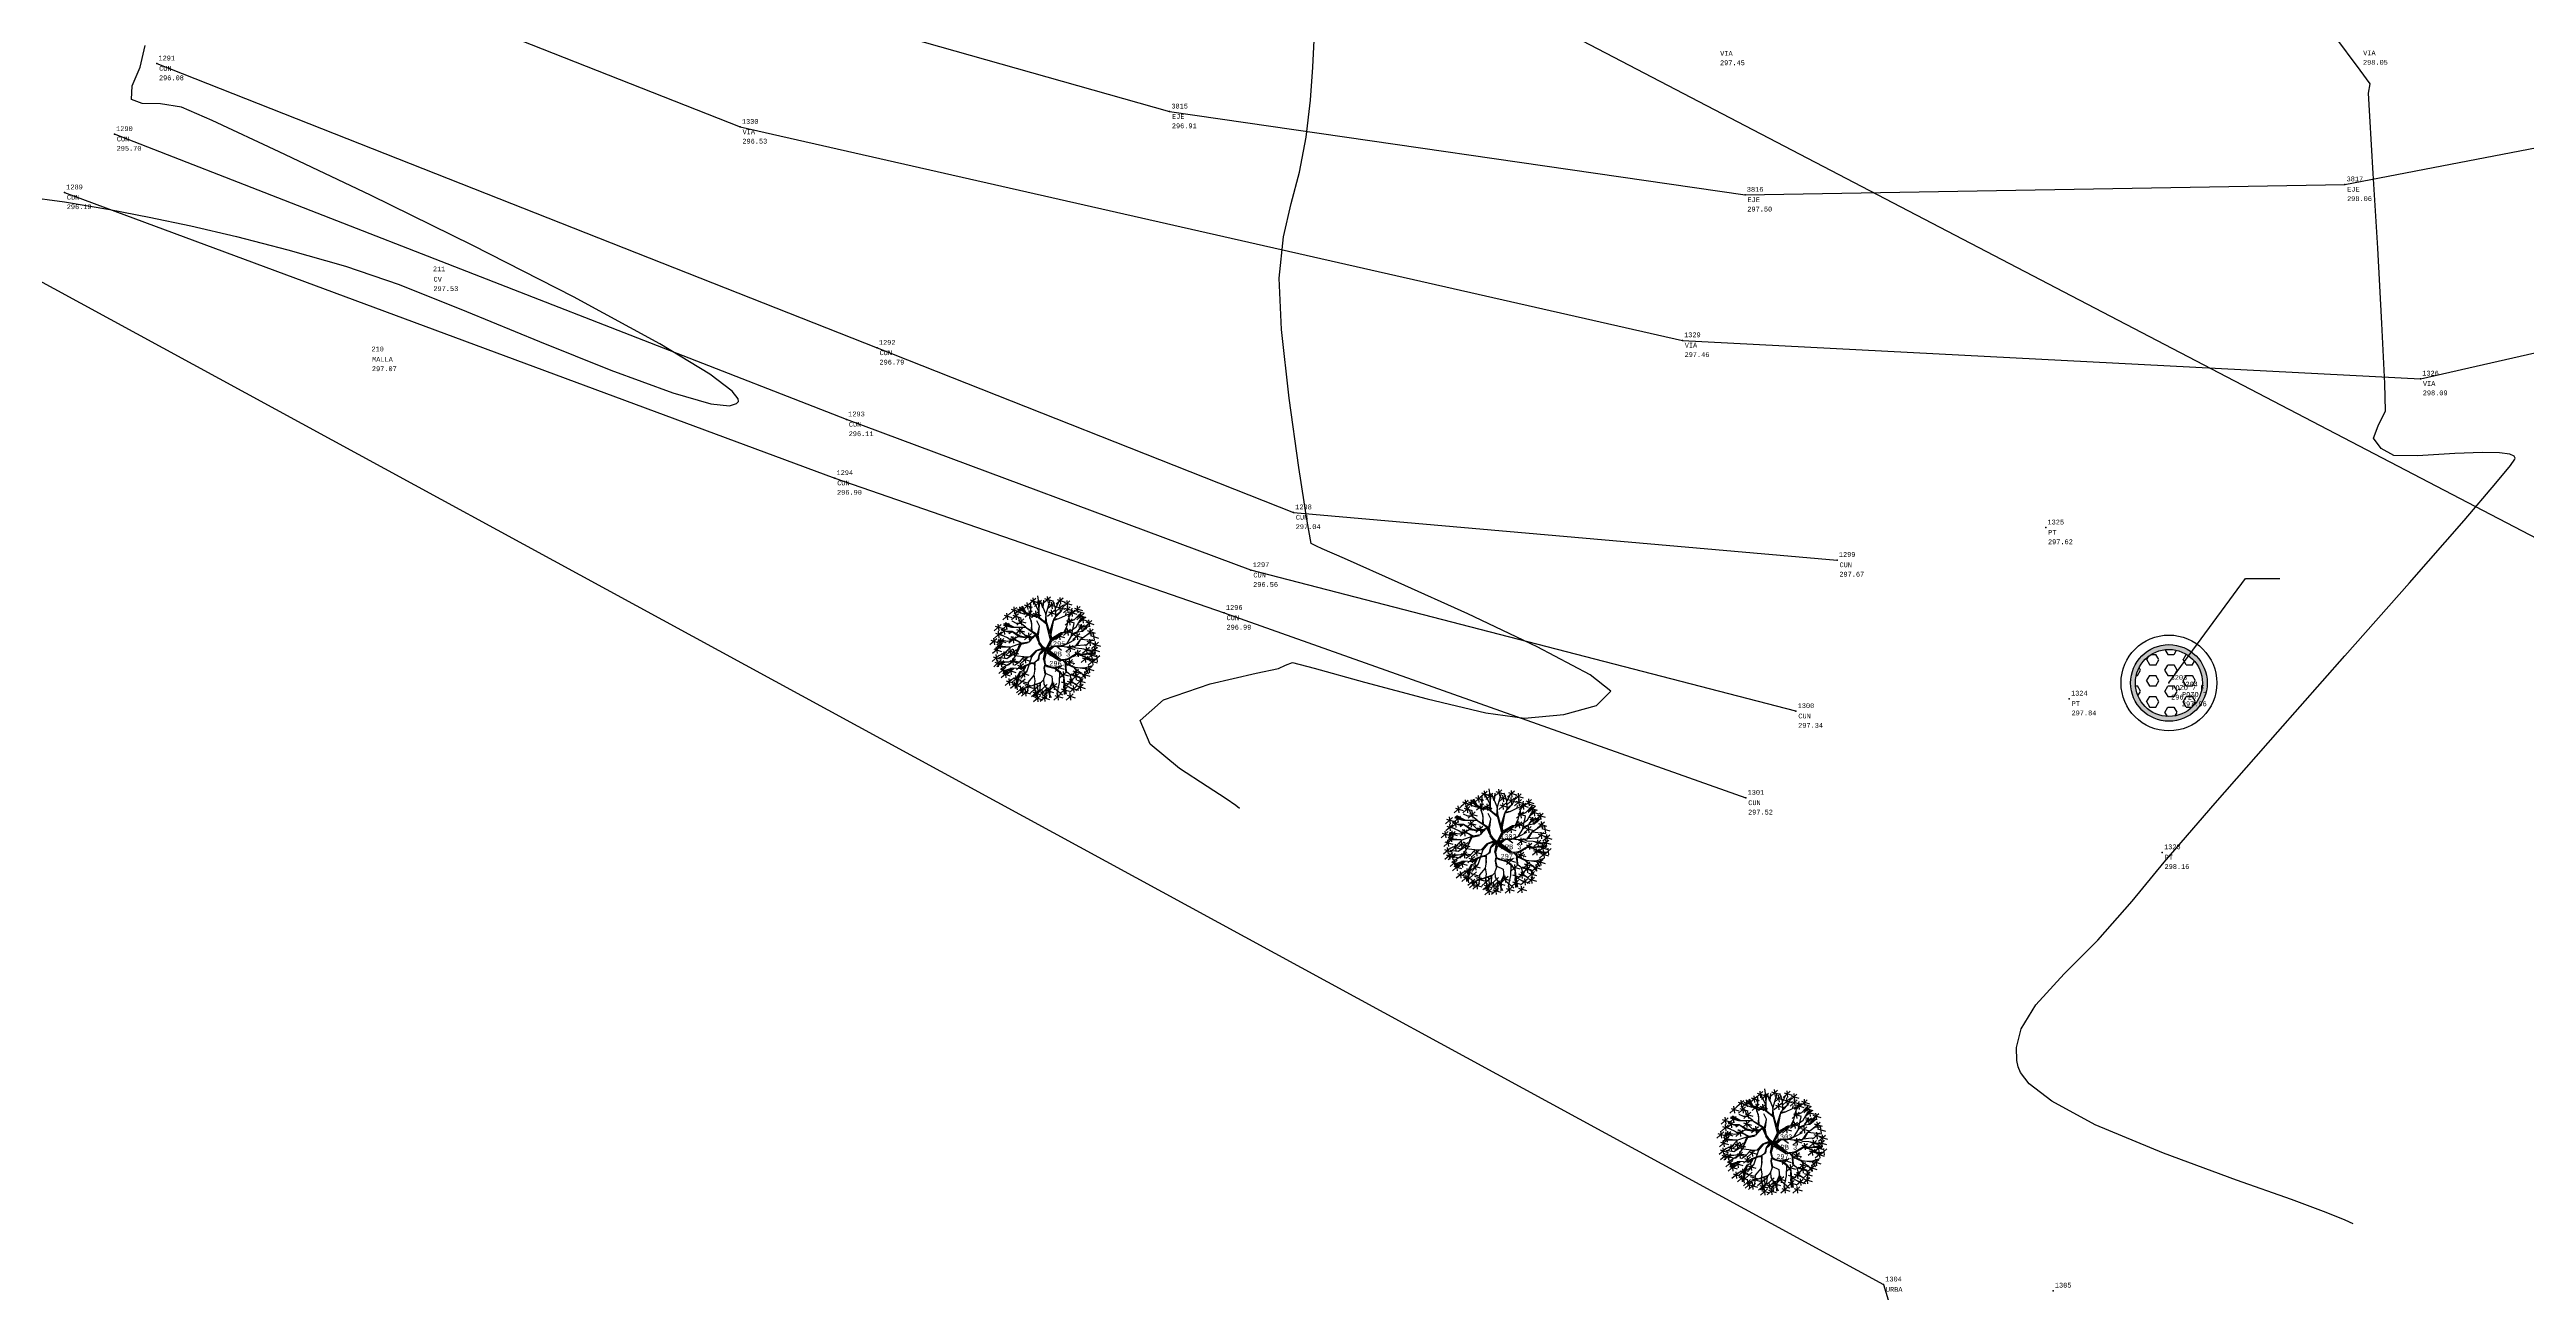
# Model space of a CAD drawing. Header units: metres. Extents: x 5050628 to 5051715, y 2427226 to 2427693.
# Drawn here: x 5051187.64 to 5051213.5, y 2427314.63 to 2427327.61 of the extents above; entities that cross this region are included whole.
import ezdxf
from ezdxf.enums import TextEntityAlignment as Align

# ---------------------------------------------------------------- set-up
doc = ezdxf.new("R2010")
doc.units = ezdxf.units.M
for name, color, linetype in [('1. Eje Vía', 7, 'Continuous'), ('ARBOLES', 3, 'Continuous'), ('C-TOPO-MINR-N', 11, 'Continuous'), ('Cuneta N', 150, 'Continuous'), ('CVL_PUNTO', 2, 'Continuous'), ('CVL_PUNTO_COR', 2, 'Continuous'), ('CVL_PUNTO_NUM', 2, 'Continuous'), ('POZO', 251, 'Continuous'), ('Red Baja Tension', 30, 'Continuous'), ('Texto', 7, 'Continuous'), ('Urbanizacion', 222, 'Continuous'), ('Vía', 40, 'Continuous')]:
    doc.layers.add(name, color=color, linetype=linetype)
doc.styles.add('MONOTXT4', font='monotxt4.shx')

# ---------------------------------------------------------------- blocks, each defined once
blk = doc.blocks.new('POZO')
h = blk.add_hatch(color=251)
h.dxf.hatch_style = 1
h.paths.add_polyline_path([(0.4, 0, 1), (-0.4, 0, 1)])
h.paths.add_polyline_path([(-0.35, 0, -1), (0.35, 0, -1)], flags=16)
h = blk.add_hatch()
h.set_pattern_fill('HEX', color=252, scale=0.02)
h.set_pattern_definition([(0, (-1173315.06659, -1368270.07615), (0, 0.109985226308), [0.0635, -0.127]), (120, (-1173315.06659, -1368270.07615), (-0.095250000024, -0.054992613154), [0.0635, -0.127]), (60, (-1173315.00309, -1368270.07615), (-0.095250000024, 0.054992613154), [0.0635, -0.127])])
h.paths.add_polyline_path([(-0.35, 0, 1), (0.35, 0, 1)])
at = {"color": 252}
for radius in [0.5, 0.4, 0.35]:
    blk.add_circle((0, 0), radius, dxfattribs=at)
blk = doc.blocks.new('ar-2')
at = {"layer": 'ARBOLES'}
for p, q in [((29.552, 112.413), (29.346, 112.23)), ((29.457, 112.43), (29.48, 112.23)), ((29.603, 112.491), (29.626, 112.29)), ((29.982, 112.455), (29.776, 112.272)), ((29.809, 112.411), (30.043, 112.339)), ((29.887, 112.473), (29.91, 112.272)), ((30.353, 112.423), (30.146, 112.24)), ((30.257, 112.441), (30.28, 112.24)), ((28.764, 111.682), (28.558, 111.499)), ((28.786, 111.965), (28.579, 111.782)), ((28.613, 111.92), (28.846, 111.848)), ((28.669, 111.7), (28.692, 111.499)), ((28.69, 111.982), (28.714, 111.782)), ((28.994, 112.147), (28.788, 111.964)), ((28.821, 112.102), (29.055, 112.03)), ((29.043, 111.964), (28.837, 111.781)), ((28.87, 111.919), (29.104, 111.847)), ((28.899, 112.164), (28.922, 111.964)), ((28.948, 111.981), (28.971, 111.781)), ((29.159, 112.15), (28.953, 111.966)), ((29.24, 111.943), (28.972, 112.031)), ((28.986, 112.105), (29.22, 112.033)), ((29.198, 111.809), (28.992, 111.626)), ((29.025, 111.764), (29.259, 111.692)), ((29.064, 112.167), (29.087, 111.966)), ((29.103, 111.827), (29.126, 111.626)), ((29.381, 112.272), (29.175, 112.089)), ((29.208, 112.227), (29.442, 112.155)), ((29.442, 112.04), (29.235, 111.857)), ((29.269, 111.995), (29.502, 111.923)), ((29.286, 112.289), (29.309, 112.089)), ((29.401, 112.088), (29.364, 112.162)), ((29.379, 112.368), (29.613, 112.296)), ((29.632, 112.027), (29.426, 111.844)), ((29.459, 111.982), (29.692, 111.91)), ((29.716, 112.36), (29.509, 112.177)), ((29.537, 112.044), (29.56, 111.844)), ((29.543, 112.315), (29.776, 112.243)), ((30.096, 112.061), (29.889, 111.878)), ((30.099, 112.288), (29.893, 112.105)), ((29.923, 112.016), (30.156, 111.944)), ((29.926, 112.243), (30.16, 112.171)), ((30, 112.078), (30.023, 111.878)), ((30.004, 112.305), (30.027, 112.105)), ((30.344, 112.212), (30.137, 112.029)), ((30.171, 112.168), (30.404, 112.095)), ((30.18, 112.379), (30.413, 112.306)), ((30.248, 112.23), (30.271, 112.029)), ((30.555, 112.339), (30.348, 112.155)), ((30.566, 112.171), (30.36, 111.988)), ((30.382, 112.294), (30.615, 112.222)), ((30.393, 112.127), (30.627, 112.054)), ((30.434, 111.919), (30.446, 112)), ((30.449, 111.764), (30.683, 111.692)), ((30.459, 112.356), (30.482, 112.155)), ((30.471, 112.189), (30.494, 111.988)), ((30.694, 112.066), (30.488, 111.883)), ((30.521, 112.021), (30.755, 111.949)), ((30.527, 111.827), (30.55, 111.626)), ((30.599, 112.083), (30.622, 111.883)), ((30.603, 111.328), (30.677, 111.671)), ((30.86, 112.173), (30.654, 111.99)), ((30.687, 112.129), (30.921, 112.056)), ((30.743, 112.051), (30.977, 111.979)), ((30.963, 111.971), (30.756, 111.788)), ((30.765, 112.191), (30.788, 111.99)), ((30.79, 111.926), (31.023, 111.854)), ((31.017, 111.865), (30.81, 111.682)), ((30.844, 111.82), (31.077, 111.748)), ((30.857, 111.782), (30.956, 111.857)), ((30.867, 111.988), (30.89, 111.788)), ((30.921, 111.882), (30.945, 111.682)), ((31.2, 111.764), (30.994, 111.581)), ((31.027, 111.72), (31.261, 111.648)), ((31.105, 111.782), (31.128, 111.581)), ((28.4, 111.227), (28.194, 111.044)), ((28.227, 111.182), (28.46, 111.11)), ((28.48, 110.97), (28.274, 110.787)), ((28.305, 111.244), (28.328, 111.044)), ((28.528, 111.641), (28.322, 111.457)), ((28.536, 111.431), (28.33, 111.248)), ((28.355, 111.596), (28.589, 111.524)), ((28.363, 111.387), (28.597, 111.315)), ((28.569, 111.108), (28.363, 110.925)), ((28.385, 110.987), (28.408, 110.787)), ((28.603, 111.231), (28.396, 111.048)), ((28.43, 111.186), (28.663, 111.114)), ((28.433, 111.658), (28.456, 111.457)), ((28.441, 111.449), (28.464, 111.248)), ((28.474, 111.126), (28.497, 110.925)), ((28.703, 111.533), (28.497, 111.35)), ((28.507, 111.248), (28.53, 111.048)), ((28.68, 111.44), (28.53, 111.502)), ((28.608, 111.55), (28.631, 111.35)), ((28.964, 111.276), (28.758, 111.092)), ((28.78, 110.942), (28.803, 110.742)), ((28.869, 111.293), (28.892, 111.092)), ((29.153, 111.542), (28.947, 111.359)), ((28.98, 111.498), (29.214, 111.426)), ((29.058, 111.56), (29.081, 111.359)), ((29.29, 111.272), (29.084, 111.452)), ((29.426, 111.381), (29.22, 111.198)), ((29.253, 111.336), (29.486, 111.264)), ((29.331, 111.398), (29.354, 111.198)), ((30.16, 111.33), (30.393, 111.258)), ((30.237, 111.392), (30.26, 111.192)), ((30.572, 111.509), (30.366, 111.326)), ((30.399, 111.465), (30.632, 111.392)), ((30.638, 111.025), (30.432, 110.841)), ((30.465, 110.98), (30.699, 110.908)), ((30.477, 111.527), (30.5, 111.326)), ((30.543, 111.042), (30.566, 110.841)), ((30.85, 111.375), (30.644, 111.192)), ((30.677, 111.33), (30.911, 111.258)), ((30.755, 111.392), (30.778, 111.192)), ((30.808, 111.591), (31.042, 111.519)), ((31.128, 110.97), (30.922, 110.787)), ((31.222, 111.198), (31.016, 111.015)), ((31.239, 111.509), (31.033, 111.326)), ((31.033, 110.987), (31.056, 110.787)), ((31.049, 111.153), (31.283, 111.081)), ((31.066, 111.465), (31.3, 111.392)), ((31.094, 111.372), (31.231, 111.378)), ((31.127, 111.215), (31.15, 111.015)), ((31.144, 111.527), (31.167, 111.326)), ((31.368, 110.97), (31.162, 110.787)), ((31.164, 111.32), (31.398, 111.248)), ((31.394, 111.125), (31.188, 110.942)), ((31.221, 111.081), (31.455, 111.009)), ((31.242, 111.382), (31.265, 111.182)), ((31.273, 110.987), (31.296, 110.787)), ((31.299, 111.143), (31.322, 110.942)), ((28.468, 110.742), (28.262, 110.559)), ((28.295, 110.697), (28.529, 110.625)), ((28.307, 110.925), (28.541, 110.853)), ((28.513, 110.584), (28.307, 110.401)), ((28.34, 110.539), (28.574, 110.467)), ((28.373, 110.759), (28.396, 110.559)), ((28.608, 110.578), (28.402, 110.395)), ((28.418, 110.601), (28.441, 110.401)), ((28.435, 110.533), (28.669, 110.461)), ((28.669, 110.386), (28.463, 110.203)), ((28.699, 110.836), (28.493, 110.653)), ((28.513, 110.595), (28.536, 110.395)), ((28.526, 110.791), (28.759, 110.719)), ((28.738, 110.254), (28.532, 110.071)), ((28.574, 110.403), (28.597, 110.203)), ((28.604, 110.853), (28.627, 110.653)), ((28.643, 110.272), (28.666, 110.071)), ((28.875, 110.925), (28.669, 110.742)), ((28.897, 110.351), (28.69, 110.168)), ((28.702, 110.88), (28.936, 110.808)), ((28.724, 110.306), (28.957, 110.234)), ((28.953, 110.629), (28.747, 110.446)), ((28.98, 110.902), (28.774, 110.719)), ((28.78, 110.585), (29.013, 110.513)), ((28.801, 110.368), (28.825, 110.168)), ((28.807, 110.857), (29.041, 110.785)), ((28.858, 110.647), (28.881, 110.446)), ((28.885, 110.919), (28.908, 110.719)), ((29.183, 110.491), (28.977, 110.308)), ((29.01, 110.446), (29.243, 110.374)), ((29.088, 110.508), (29.111, 110.308)), ((29.113, 110.228), (29.346, 110.156)), ((29.32, 110.686), (29.114, 110.503)), ((29.147, 110.641), (29.381, 110.569)), ((29.225, 110.703), (29.248, 110.503)), ((30.328, 110.446), (30.122, 110.263)), ((30.155, 110.402), (30.389, 110.329)), ((30.449, 110.246), (30.243, 110.063)), ((30.354, 110.263), (30.377, 110.063)), ((30.627, 110.614), (30.421, 110.43)), ((30.454, 110.569), (30.687, 110.497)), ((30.532, 110.631), (30.555, 110.43)), ((30.811, 110.324), (30.605, 110.14)), ((30.638, 110.279), (30.872, 110.207)), ((30.868, 110.88), (30.662, 110.697)), ((30.716, 110.341), (30.739, 110.14)), ((30.773, 110.897), (30.796, 110.697)), ((31.078, 110.24), (30.872, 110.057)), ((31.089, 110.713), (30.883, 110.53)), ((30.883, 110.226), (31.007, 110.065)), ((30.916, 110.668), (31.15, 110.596)), ((30.983, 110.257), (31.006, 110.057)), ((30.994, 110.73), (31.017, 110.53)), ((31.2, 110.407), (30.994, 110.224)), ((31.276, 110.82), (31.07, 110.637)), ((31.301, 110.632), (31.094, 110.449)), ((31.103, 110.776), (31.336, 110.704)), ((31.105, 110.425), (31.128, 110.224)), ((31.128, 110.587), (31.361, 110.515)), ((31.181, 110.838), (31.204, 110.637)), ((31.195, 110.925), (31.428, 110.853)), ((31.205, 110.649), (31.228, 110.449)), ((31.433, 110.725), (31.227, 110.542)), ((31.338, 110.742), (31.361, 110.542)), ((28.565, 110.21), (28.798, 110.138)), ((28.848, 110.035), (28.641, 109.852)), ((28.675, 109.99), (28.908, 109.918)), ((28.752, 110.053), (28.776, 109.852)), ((29.013, 109.94), (28.807, 109.757)), ((28.84, 109.895), (29.074, 109.823)), ((29.048, 110.123), (28.842, 109.94)), ((28.875, 110.078), (29.109, 110.006)), ((28.918, 109.957), (28.941, 109.757)), ((28.953, 110.14), (28.976, 109.94)), ((28.974, 109.92), (28.997, 109.72)), ((29.186, 109.821), (28.979, 109.638)), ((29.235, 109.753), (29.028, 109.57)), ((29.237, 110.04), (29.031, 109.856)), ((29.064, 109.995), (29.297, 109.923)), ((29.09, 109.838), (29.113, 109.638)), ((29.331, 109.718), (29.124, 109.535)), ((29.139, 109.77), (29.162, 109.57)), ((29.158, 109.673), (29.391, 109.601)), ((29.181, 109.913), (29.414, 109.841)), ((29.23, 109.845), (29.463, 109.773)), ((29.235, 109.735), (29.259, 109.535)), ((29.603, 109.817), (29.397, 109.634)), ((29.459, 109.65), (29.692, 109.578)), ((29.684, 109.547), (29.478, 109.364)), ((29.508, 109.835), (29.531, 109.634)), ((29.511, 109.502), (29.745, 109.43)), ((29.514, 109.523), (29.632, 109.679)), ((29.537, 109.712), (29.56, 109.512)), ((29.581, 109.897), (29.605, 109.696)), ((29.589, 109.564), (29.612, 109.364)), ((29.654, 109.673), (29.887, 109.601)), ((29.887, 109.874), (29.681, 109.691)), ((29.887, 109.556), (29.681, 109.373)), ((29.904, 109.773), (29.698, 109.59)), ((29.714, 109.512), (29.948, 109.44)), ((29.731, 109.735), (29.754, 109.535)), ((29.792, 109.574), (29.815, 109.373)), ((30.01, 109.763), (29.803, 109.579)), ((29.869, 109.753), (29.831, 109.61)), ((29.831, 109.61), (29.85, 109.479)), ((29.837, 109.718), (30.07, 109.646)), ((29.914, 109.78), (29.938, 109.579)), ((30.165, 109.907), (29.959, 109.724)), ((29.992, 109.862), (30.226, 109.79)), ((30.282, 109.601), (30.076, 109.418)), ((30.109, 109.556), (30.343, 109.484)), ((30.167, 109.616), (30.211, 109.523)), ((30.187, 109.618), (30.21, 109.418)), ((30.471, 109.796), (30.265, 109.613)), ((30.276, 110.201), (30.51, 110.129)), ((30.294, 109.956), (30.527, 109.884)), ((30.298, 109.751), (30.532, 109.679)), ((30.376, 109.813), (30.399, 109.613)), ((30.645, 109.605), (30.439, 109.422)), ((30.65, 110.024), (30.444, 109.841)), ((30.472, 109.561), (30.706, 109.489)), ((30.477, 109.979), (30.71, 109.907)), ((30.743, 109.829), (30.537, 109.646)), ((30.55, 109.623), (30.573, 109.422)), ((30.555, 110.041), (30.578, 109.841)), ((30.57, 109.784), (30.804, 109.712)), ((30.811, 110.191), (30.605, 110.008)), ((30.648, 109.846), (30.671, 109.646)), ((30.716, 110.208), (30.739, 110.008)), ((30.94, 109.879), (30.733, 109.696)), ((30.944, 110.051), (30.738, 109.868)), ((30.767, 109.835), (31, 109.763)), ((30.771, 110.006), (31.004, 109.934)), ((30.844, 109.897), (30.867, 109.696)), ((30.849, 110.068), (30.872, 109.868)), ((30.905, 110.195), (31.138, 110.123))]:
    blk.add_line(p, q, dxfattribs=at)
at = {"layer": 'ARBOLES', "color": 27}
for p, q in [((28.853, 111.564), (28.636, 111.67)), ((28.897, 111.564), (28.654, 111.695)), ((28.978, 111.677), (28.853, 111.744)), ((29.041, 111.839), (28.91, 111.982)), ((29.091, 111.677), (28.978, 111.677)), ((29.102, 111.683), (29.041, 111.839)), ((29.245, 111.956), (29.091, 112.149)), ((29.258, 111.564), (29.102, 111.683)), ((29.115, 112.149), (29.24, 111.988)), ((29.24, 111.988), (29.14, 112.174)), ((29.277, 111.969), (29.158, 112.187)), ((29.383, 111.888), (29.245, 111.956)), ((29.383, 111.9), (29.277, 111.969)), ((29.346, 112.057), (29.369, 111.857)), ((29.37, 111.844), (29.414, 112.149)), ((29.42, 111.733), (29.37, 111.844)), ((29.37, 111.844), (29.42, 111.683)), ((29.494, 111.894), (29.383, 111.9)), ((29.588, 111.876), (29.383, 111.888)), ((29.414, 112.149), (29.395, 112.287)), ((29.42, 111.683), (29.414, 111.471)), ((29.439, 111.458), (29.42, 111.733)), ((29.619, 111.888), (29.494, 111.894)), ((29.638, 112.025), (29.5, 112.311)), ((29.662, 111.601), (29.576, 111.757)), ((29.862, 111.657), (29.588, 111.876)), ((29.638, 112.218), (29.619, 112.342)), ((29.619, 111.888), (29.644, 112.043)), ((29.62, 112.377), (29.643, 112.177)), ((29.638, 112.342), (29.65, 112.224)), ((29.644, 112.043), (29.638, 112.218)), ((29.638, 111.906), (29.644, 111.863)), ((29.644, 111.993), (29.662, 112.348)), ((29.669, 111.832), (29.644, 111.993)), ((29.881, 111.664), (29.669, 111.832)), ((29.756, 112.137), (29.688, 112.342)), ((29.762, 112.143), (29.787, 112.361)), ((29.849, 111.956), (29.762, 112.143)), ((29.837, 111.701), (29.855, 111.95)), ((29.874, 111.677), (29.849, 111.956)), ((29.855, 111.956), (29.974, 112.361)), ((29.961, 111.421), (30.067, 111.77)), ((29.998, 111.365), (30.08, 111.794)), ((30.129, 112.131), (30.048, 112.355)), ((30.08, 111.794), (30.142, 111.882)), ((30.086, 111.776), (30.223, 111.82)), ((30.104, 111.813), (30.229, 111.826)), ((30.142, 111.882), (30.129, 112.131)), ((30.136, 112.137), (30.229, 112.305)), ((30.142, 111.919), (30.297, 112.038)), ((30.147, 111.882), (30.297, 112.031)), ((30.223, 111.82), (30.428, 111.913)), ((30.297, 112.031), (30.396, 112.249)), ((30.622, 111.809), (30.416, 111.626)), ((30.428, 111.913), (30.739, 112.056)), ((30.446, 111.502), (30.491, 111.701)), ((30.484, 111.714), (30.546, 111.888)), ((30.491, 111.701), (30.701, 111.8)), ((30.502, 111.739), (30.695, 111.794)), ((30.546, 111.888), (30.595, 111.956)), ((30.595, 111.956), (30.621, 112.125)), ((30.701, 111.8), (30.857, 111.963)), ((30.739, 111.577), (30.857, 111.782)), ((30.757, 111.863), (30.87, 111.943)), ((30.757, 111.85), (30.882, 111.919)), ((28.396, 111.064), (28.63, 110.991)), ((28.406, 110.992), (28.767, 110.98)), ((28.786, 110.98), (28.412, 111.011)), ((28.637, 111.16), (28.419, 111.135)), ((28.431, 111.16), (28.556, 111.166)), ((28.723, 111.148), (28.437, 111.198)), ((28.711, 111.253), (28.481, 111.359)), ((28.53, 111.488), (28.763, 111.416)), ((28.591, 111.638), (28.825, 111.565)), ((28.853, 111.558), (28.611, 111.664)), ((28.804, 110.979), (28.648, 110.817)), ((28.853, 111.44), (28.68, 111.44)), ((28.829, 111.166), (28.711, 111.253)), ((28.823, 111.166), (28.723, 111.148)), ((28.848, 111.434), (28.755, 111.366)), ((28.791, 111.231), (29.025, 111.159)), ((29.102, 111.085), (28.804, 110.979)), ((29.116, 111.085), (28.811, 111.284)), ((29.016, 111.278), (28.823, 111.166)), ((29.245, 111.558), (28.853, 111.558)), ((29.091, 111.303), (28.853, 111.44)), ((29.041, 111.297), (28.854, 111.434)), ((29.072, 111.067), (28.973, 110.799)), ((29.103, 111.06), (28.985, 110.805)), ((28.997, 111.173), (29.14, 111.098)), ((29.246, 111.253), (29.016, 111.278)), ((29.234, 111.272), (29.041, 111.297)), ((29.277, 111.259), (29.091, 111.303)), ((29.339, 111.129), (29.102, 111.085)), ((29.109, 111.067), (29.327, 111.116)), ((29.494, 111.409), (29.245, 111.558)), ((29.408, 111.26), (29.265, 111.26)), ((29.563, 111.334), (29.271, 111.534)), ((29.457, 111.285), (29.277, 111.259)), ((29.47, 111.285), (29.339, 111.129)), ((29.433, 111.278), (29.339, 111.129)), ((29.544, 111.334), (29.457, 111.285)), ((29.55, 111.309), (29.47, 111.285)), ((29.619, 111.328), (29.494, 111.409)), ((29.738, 110.942), (29.545, 110.868)), ((29.55, 111.309), (29.625, 111.135)), ((29.595, 111.266), (29.563, 111.334)), ((29.6, 111.352), (29.656, 111.595)), ((29.644, 111.11), (29.6, 111.322)), ((29.656, 111.129), (29.619, 111.328)), ((29.625, 111.346), (29.662, 111.601)), ((29.763, 110.923), (29.638, 111.098)), ((29.749, 110.967), (29.644, 111.11)), ((29.756, 110.992), (29.656, 111.129)), ((29.855, 110.917), (29.749, 110.967)), ((29.855, 110.917), (29.756, 110.992)), ((29.848, 110.918), (29.98, 111.197)), ((29.848, 110.918), (30.004, 111.179)), ((29.98, 111.197), (29.862, 111.657)), ((29.967, 111.378), (29.881, 111.664)), ((29.893, 110.954), (29.881, 110.917)), ((29.918, 110.992), (30.017, 111.16)), ((29.918, 110.936), (30.043, 111.017)), ((29.918, 110.917), (29.918, 110.992)), ((29.924, 110.911), (30.018, 110.986)), ((29.949, 110.886), (30.092, 111.005)), ((29.998, 111.352), (29.967, 111.378)), ((30.004, 111.179), (29.974, 111.346)), ((29.98, 111.384), (30.017, 111.534)), ((30.017, 111.179), (29.998, 111.352)), ((30.017, 111.246), (30.297, 111.409)), ((30.018, 110.986), (30.105, 111.017)), ((30.03, 111.209), (30.253, 111.359)), ((30.036, 111.179), (30.309, 111.396)), ((30.092, 111.005), (30.155, 111.005)), ((30.105, 111.017), (30.298, 111.017)), ((30.333, 111.375), (30.126, 111.192)), ((30.155, 111.005), (30.31, 110.892)), ((30.192, 110.986), (30.323, 111.011)), ((30.279, 111.017), (30.472, 111.091)), ((30.297, 111.409), (30.422, 111.421)), ((30.298, 111.017), (30.422, 110.992)), ((30.309, 111.396), (30.471, 111.409)), ((30.348, 111.017), (30.478, 111.091)), ((30.385, 111.421), (30.459, 111.59)), ((30.422, 111.421), (30.446, 111.502)), ((30.422, 110.992), (30.727, 111.017)), ((30.471, 111.409), (30.565, 111.446)), ((30.472, 111.091), (30.609, 111.322)), ((30.491, 111.091), (30.721, 111.21)), ((30.528, 110.992), (30.659, 110.986)), ((30.565, 111.446), (30.739, 111.577)), ((30.609, 111.322), (30.783, 111.434)), ((30.615, 111.366), (30.789, 111.44)), ((30.628, 111.005), (30.721, 110.955)), ((30.721, 110.955), (30.908, 110.942)), ((30.727, 111.017), (30.876, 111.216)), ((30.746, 111.023), (30.976, 111.048)), ((30.981, 111.635), (30.775, 111.452)), ((30.777, 111.036), (30.889, 111.229)), ((30.783, 111.648), (31.017, 111.576)), ((30.783, 111.434), (30.939, 111.453)), ((30.789, 111.434), (30.895, 111.621)), ((30.876, 111.216), (31.094, 111.372)), ((30.886, 111.653), (30.909, 111.452)), ((30.889, 111.216), (31.275, 111.173)), ((30.908, 110.942), (31.293, 110.874)), ((30.939, 111.453), (31.088, 111.652)), ((30.939, 111.453), (31.119, 111.614)), ((30.976, 111.048), (31.063, 111.042)), ((28.648, 110.817), (28.418, 110.705)), ((28.699, 110.637), (28.456, 110.675)), ((28.568, 110.525), (28.462, 110.5)), ((28.63, 110.525), (28.475, 110.482)), ((28.496, 110.341), (28.729, 110.269)), ((28.798, 110.5), (28.531, 110.339)), ((28.755, 110.538), (28.537, 110.532)), ((28.86, 110.357), (28.58, 110.27)), ((28.705, 110.282), (28.58, 110.257)), ((28.599, 110.233), (28.705, 110.282)), ((28.612, 110.208), (28.842, 110.345)), ((28.923, 110.563), (28.63, 110.525)), ((28.848, 110.743), (28.699, 110.637)), ((28.991, 110.793), (28.798, 110.5)), ((28.985, 110.805), (28.848, 110.743)), ((29.109, 110.339), (28.86, 110.357)), ((29.284, 110.681), (28.916, 110.724)), ((29.06, 110.538), (28.923, 110.563)), ((29.066, 110.532), (28.923, 110.438)), ((29.091, 110.245), (28.973, 109.766)), ((29.078, 110.251), (28.991, 110.096)), ((29.178, 110.669), (29.06, 110.538)), ((29.184, 110.282), (29.078, 110.251)), ((29.286, 110.273), (29.08, 110.09)), ((29.271, 110.245), (29.103, 110.052)), ((29.228, 110.432), (29.109, 110.339)), ((29.122, 110.332), (29.228, 110.407)), ((29.228, 110.407), (29.165, 110.282)), ((29.408, 110.693), (29.178, 110.669)), ((29.253, 110.426), (29.184, 110.282)), ((29.191, 110.29), (29.214, 110.09)), ((29.414, 110.507), (29.228, 110.432)), ((29.427, 110.494), (29.253, 110.426)), ((29.421, 110.687), (29.271, 110.245)), ((29.545, 110.868), (29.377, 110.693)), ((29.551, 110.861), (29.408, 110.693)), ((29.514, 110.519), (29.414, 110.507)), ((29.501, 110.482), (29.427, 110.494)), ((29.433, 110.693), (29.582, 110.868)), ((29.52, 110.332), (29.489, 110.152)), ((29.501, 110.519), (29.52, 110.332)), ((29.613, 110.612), (29.514, 110.525)), ((29.582, 110.575), (29.514, 110.519)), ((29.52, 110.307), (29.526, 110.513)), ((29.756, 110.917), (29.551, 110.861)), ((29.626, 110.6), (29.582, 110.575)), ((29.644, 110.774), (29.613, 110.612)), ((29.651, 110.743), (29.626, 110.6)), ((29.848, 110.918), (29.651, 110.743)), ((29.657, 110.768), (29.781, 110.936)), ((29.812, 110.923), (29.657, 110.768)), ((29.812, 110.874), (29.769, 110.625)), ((29.848, 110.918), (29.775, 110.612)), ((29.775, 110.612), (29.812, 110.457)), ((29.8, 110.45), (29.787, 110.357)), ((29.787, 110.357), (29.819, 110.183)), ((29.819, 110.432), (29.794, 110.364)), ((29.794, 110.364), (29.837, 110.208)), ((29.856, 110.812), (29.8, 110.618)), ((29.8, 110.618), (29.825, 110.469)), ((29.812, 110.457), (29.887, 110.413)), ((29.825, 110.469), (29.912, 110.426)), ((29.848, 110.918), (29.887, 110.811)), ((29.881, 110.917), (29.905, 110.817)), ((29.887, 110.811), (30.223, 110.599)), ((29.887, 110.413), (30.124, 110.345)), ((29.905, 110.817), (29.918, 110.917)), ((29.912, 110.426), (30.092, 110.37)), ((29.93, 110.898), (30.291, 110.618)), ((29.937, 110.805), (29.93, 110.867)), ((29.93, 110.867), (30.21, 110.655)), ((30.204, 110.631), (29.937, 110.805)), ((30.21, 110.655), (29.967, 110.811)), ((30.285, 110.413), (30.055, 110.382)), ((30.124, 110.37), (30.254, 110.264)), ((30.124, 110.345), (30.248, 110.245)), ((30.13, 110.37), (30.285, 110.413)), ((30.291, 110.618), (30.204, 110.631)), ((30.223, 110.599), (30.341, 110.593)), ((30.248, 110.245), (30.235, 109.934)), ((30.26, 110.257), (30.379, 110.071)), ((30.309, 110.618), (30.372, 110.618)), ((30.341, 110.593), (30.422, 110.493)), ((30.372, 110.618), (30.502, 110.649)), ((30.403, 110.581), (30.446, 110.493)), ((30.409, 110.581), (30.534, 110.643)), ((30.416, 110.488), (30.428, 110.282)), ((30.422, 110.493), (30.701, 110.369)), ((30.428, 110.282), (30.546, 110.189)), ((30.453, 110.282), (30.435, 110.482)), ((30.446, 110.493), (30.695, 110.388)), ((30.502, 110.649), (30.739, 110.787)), ((30.534, 110.643), (30.733, 110.768)), ((30.683, 110.364), (30.883, 110.226)), ((30.695, 110.835), (30.928, 110.763)), ((30.695, 110.388), (31, 110.35)), ((30.701, 110.369), (31.019, 110.376)), ((30.733, 110.768), (30.9, 110.737)), ((30.739, 110.787), (30.882, 110.755)), ((30.882, 110.755), (31.199, 110.787)), ((30.9, 110.737), (31.156, 110.631)), ((31.138, 110.612), (30.907, 110.724)), ((31.181, 110.811), (30.919, 110.761)), ((30.955, 110.925), (31.189, 110.853)), ((31, 110.35), (31.099, 110.195)), ((31.019, 110.376), (31.231, 110.443)), ((31.027, 110.363), (31.261, 110.29)), ((31.249, 110.581), (31.138, 110.612)), ((31.261, 110.599), (31.144, 110.625)), ((31.156, 110.631), (31.274, 110.625)), ((31.298, 110.798), (31.181, 110.811)), ((31.199, 110.787), (31.293, 110.755)), ((31.298, 110.78), (31.224, 110.792)), ((28.991, 110.096), (28.755, 109.984)), ((29.035, 110.158), (28.96, 109.791)), ((29.215, 109.772), (29.085, 109.691)), ((29.676, 109.915), (29.215, 109.772)), ((29.246, 109.784), (29.713, 109.952)), ((29.302, 109.679), (29.259, 109.616)), ((29.321, 109.952), (29.302, 109.679)), ((29.489, 110.152), (29.321, 109.952)), ((29.632, 109.695), (29.426, 109.512)), ((29.677, 109.879), (29.47, 109.696)), ((29.663, 109.729), (29.47, 109.517)), ((29.52, 109.984), (29.489, 109.753)), ((29.495, 110.164), (29.52, 109.984)), ((29.663, 109.722), (29.539, 109.511)), ((29.682, 109.915), (29.663, 109.729)), ((29.781, 110.027), (29.682, 109.915)), ((29.831, 110.195), (29.775, 110.04)), ((29.775, 110.04), (29.787, 109.884)), ((29.787, 109.884), (29.869, 109.753)), ((29.837, 110.208), (30.018, 110.12)), ((29.875, 109.753), (29.999, 109.492)), ((30.024, 109.909), (29.955, 109.76)), ((29.962, 109.747), (29.955, 109.486)), ((30.043, 109.915), (29.962, 109.747)), ((30.018, 110.12), (30.043, 109.915)), ((30.03, 109.965), (30.024, 109.909)), ((30.043, 109.915), (30.099, 109.772)), ((30.07, 109.924), (30.093, 109.724)), ((30.099, 109.772), (30.335, 109.573)), ((30.235, 109.934), (30.167, 109.616)), ((30.366, 110.046), (30.379, 109.853)), ((30.397, 109.585), (30.372, 109.841)), ((30.379, 110.071), (30.397, 109.884)), ((30.379, 109.853), (30.422, 109.592)), ((30.391, 109.884), (30.441, 109.592)), ((30.397, 109.884), (30.652, 109.735)), ((30.546, 110.189), (30.615, 109.971)), ((30.565, 110.171), (30.814, 110.102)), ((30.578, 110.189), (30.827, 110.108)), ((30.615, 109.971), (30.771, 109.853)), ((30.638, 110.146), (30.872, 110.074)), ((30.827, 110.108), (30.914, 109.977))]:
    blk.add_line(p, q, dxfattribs=at)

msp = doc.modelspace()

# ---------------------------------------------------------------- linework, layer by layer
at = {"layer": '1. Eje Vía', "elevation": 280.286, "flags": 128}
msp.add_lwpolyline([(5051150.408, 2427351.49), (5051156.419, 2427347.745), (5051162.94, 2427344.117), (5051168.499, 2427340.57), (5051174.934, 2427336.582), (5051180.79, 2427333.669), (5051186.752, 2427331.015), (5051193.116, 2427328.719), (5051199.337, 2427326.957), (5051205.345, 2427326.088), (5051211.607, 2427326.197), (5051217.738, 2427327.375), (5051223.659, 2427328.946), (5051229.273, 2427330.943), (5051235.148, 2427333.311), (5051239.975, 2427335.681), (5051248.21, 2427339.517), (5051254.922, 2427342.961), (5051261.415, 2427347.039), (5051266.53, 2427352.767), (5051269.764, 2427359.455), (5051272.559, 2427367.427), (5051273.15, 2427374.881), (5051270.525, 2427382.7)], dxfattribs=at)
at = {"layer": 'C-TOPO-MINR-N', "color": 32, "linetype": 'Continuous', "lineweight": -3}
for points in [[(5051200.068, 2427319.683, 297.966), (5051200.029, 2427319.715, 297.966), (5051199.926, 2427319.787, 297.966), (5051199.73, 2427319.913, 297.966), (5051199.44, 2427320.103, 297.966), (5051199.133, 2427320.357, 297.966), (5051199.028, 2427320.604, 297.966), (5051199.273, 2427320.818, 297.966), (5051199.76, 2427320.986, 297.966), (5051200.242, 2427321.098, 297.966), (5051200.473, 2427321.145, 297.966), (5051200.547, 2427321.181, 297.966), (5051200.621, 2427321.21, 297.966), (5051200.847, 2427321.149, 297.966), (5051201.371, 2427321.003, 297.966), (5051202.025, 2427320.828, 297.966), (5051202.638, 2427320.684, 297.966), (5051203.042, 2427320.628, 297.966), (5051203.452, 2427320.667, 297.966), (5051203.794, 2427320.758, 297.966), (5051203.944, 2427320.908, 297.966), (5051203.727, 2427321.08, 297.966), (5051203.174, 2427321.371, 297.966), (5051202.451, 2427321.715, 297.966), (5051201.724, 2427322.044, 297.966), (5051201.162, 2427322.293, 297.966), (5051200.931, 2427322.394, 297.966), (5051200.869, 2427322.421, 297.966), (5051200.814, 2427322.452, 297.966), (5051200.773, 2427322.683, 297.966), (5051200.686, 2427323.245, 297.966), (5051200.586, 2427323.968, 297.966), (5051200.506, 2427324.683, 297.966), (5051200.482, 2427325.221, 297.966), (5051200.525, 2427325.652, 297.966), (5051200.605, 2427326, 297.966), (5051200.693, 2427326.326, 297.966), (5051200.764, 2427326.69, 297.966), (5051200.806, 2427327.077, 297.966), (5051200.832, 2427327.42, 297.966), (5051200.846, 2427327.704, 297.966)], [(5051211.694, 2427315.35, 298.966), (5051211.611, 2427315.388, 298.966), (5051211.412, 2427315.469, 298.966), (5051211.048, 2427315.604, 298.966), (5051210.477, 2427315.807, 298.966), (5051209.713, 2427316.087, 298.966), (5051209.001, 2427316.385, 298.966), (5051208.546, 2427316.629, 298.966), (5051208.312, 2427316.81, 298.966), (5051208.22, 2427316.929, 298.966), (5051208.196, 2427316.987, 298.966), (5051208.182, 2427317.056, 298.966), (5051208.178, 2427317.19, 298.966), (5051208.228, 2427317.384, 298.966), (5051208.382, 2427317.635, 298.966), (5051208.675, 2427317.958, 298.966), (5051209.027, 2427318.31, 298.966), (5051209.385, 2427318.717, 298.966), (5051209.721, 2427319.124, 298.966), (5051210.253, 2427319.74, 298.966), (5051210.907, 2427320.485, 298.966), (5051211.608, 2427321.278, 298.966), (5051212.281, 2427322.041, 298.966), (5051212.851, 2427322.692, 298.966), (5051213.184, 2427323.079, 298.966), (5051213.335, 2427323.265, 298.966), (5051213.381, 2427323.329, 298.966), (5051213.386, 2427323.341, 298.966), (5051213.374, 2427323.36, 298.966), (5051213.329, 2427323.383, 298.966), (5051213.223, 2427323.395, 298.966), (5051213.043, 2427323.4, 298.966), (5051212.756, 2427323.39, 298.966), (5051212.365, 2427323.366, 298.966), (5051212.118, 2427323.37, 298.966), (5051211.985, 2427323.442, 298.966), (5051211.907, 2427323.551, 298.966), (5051211.954, 2427323.677, 298.966), (5051212.031, 2427323.834, 298.966), (5051212.025, 2427324.121, 298.966), (5051211.994, 2427324.745, 298.966), (5051211.95, 2427325.533, 298.966), (5051211.904, 2427326.312, 298.966), (5051211.868, 2427326.909, 298.966), (5051211.854, 2427327.151, 298.966), (5051211.87, 2427327.249, 298.966), (5051211.768, 2427327.39, 298.966), (5051211.491, 2427327.759, 298.966)], [(5051187.386, 2427326.073, 296.966), (5051187.799, 2427326.017, 296.966), (5051188.273, 2427325.936, 296.966), (5051188.683, 2427325.856, 296.966), (5051189.119, 2427325.764, 296.966), (5051189.595, 2427325.653, 296.966), (5051190.129, 2427325.515, 296.966), (5051190.734, 2427325.345, 296.966), (5051191.294, 2427325.152, 296.966), (5051191.995, 2427324.873, 296.966), (5051192.758, 2427324.559, 296.966), (5051193.503, 2427324.258, 296.966), (5051194.15, 2427324.021, 296.966), (5051194.545, 2427323.909, 296.966), (5051194.741, 2427323.888, 296.966), (5051194.816, 2427323.91, 296.966), (5051194.834, 2427323.933, 296.966), (5051194.833, 2427323.961, 296.966), (5051194.77, 2427324.041, 296.966), (5051194.538, 2427324.217, 296.966), (5051194.014, 2427324.535, 296.966), (5051193.112, 2427325.024, 296.966), (5051192.061, 2427325.56, 296.966), (5051190.992, 2427326.084, 296.966), (5051190.041, 2427326.539, 296.966), (5051189.339, 2427326.866, 296.966), (5051189.021, 2427327.005, 296.966), (5051188.8, 2427327.039, 296.966), (5051188.61, 2427327.041, 296.966), (5051188.499, 2427327.083, 296.966), (5051188.506, 2427327.228, 296.966), (5051188.587, 2427327.42, 296.966), (5051188.641, 2427327.649, 296.966)]]:
    msp.add_polyline3d(points, dxfattribs=at)
at = {"layer": 'Cuneta N'}
for points in [[(5051188.762, 2427327.458, 296.542), (5051196.284, 2427324.491, 297.26), (5051200.63, 2427322.774, 297.507), (5051206.306, 2427322.278, 298.135)], [(5051205.876, 2427320.7, 297.805), (5051200.186, 2427322.171, 297.03), (5051195.963, 2427323.744, 296.578), (5051188.32, 2427326.722, 296.163)], [(5051187.799, 2427326.113, 296.658), (5051195.841, 2427323.132, 297.366), (5051199.907, 2427321.725, 297.461), (5051205.353, 2427319.795, 297.983)]]:
    msp.add_polyline3d(points, dxfattribs=at)
at = {"layer": 'CVL_PUNTO', "color": 4}
for p in [(5051188.762, 2427327.458, 296.542), (5051188.762, 2427327.458, 296.542), (5051199.337, 2427326.957, 297.377), (5051199.337, 2427326.957, 297.377), (5051188.32, 2427326.722, 296.163), (5051188.32, 2427326.722, 296.163), (5051194.853, 2427326.797, 296.997), (5051194.853, 2427326.797, 296.997), (5051211.607, 2427326.197, 298.527), (5051211.607, 2427326.197, 298.527), (5051187.799, 2427326.113, 296.658), (5051187.799, 2427326.113, 296.658), (5051205.345, 2427326.088, 297.971), (5051205.345, 2427326.088, 297.971), (5051196.284, 2427324.491, 297.26), (5051196.284, 2427324.491, 297.26), (5051204.69, 2427324.57, 297.925), (5051204.69, 2427324.57, 297.925), (5051212.397, 2427324.17, 298.554), (5051212.397, 2427324.17, 298.554), (5051195.963, 2427323.744, 296.578), (5051195.963, 2427323.744, 296.578), (5051195.841, 2427323.132, 297.366), (5051195.841, 2427323.132, 297.366), (5051200.63, 2427322.774, 297.507), (5051200.63, 2427322.774, 297.507), (5051208.484, 2427322.616, 298.088), (5051208.484, 2427322.616, 298.088), (5051206.306, 2427322.278, 298.135), (5051206.306, 2427322.278, 298.135), (5051200.186, 2427322.171, 297.03), (5051200.186, 2427322.171, 297.03), (5051199.907, 2427321.725, 297.461), (5051199.907, 2427321.725, 297.461), (5051198.057, 2427321.347, 297.421), (5051198.057, 2427321.347, 297.421), (5051209.77, 2427320.995, 296.726), (5051209.77, 2427320.995, 296.726), (5051208.73, 2427320.83, 298.309), (5051208.73, 2427320.83, 298.309), (5051209.882, 2427320.925, 298.431), (5051209.882, 2427320.925, 298.431), (5051205.876, 2427320.7, 297.805), (5051205.876, 2427320.7, 297.805), (5051205.353, 2427319.795, 297.983), (5051205.353, 2427319.795, 297.983), (5051202.769, 2427319.334, 297.938), (5051202.769, 2427319.334, 297.938), (5051209.701, 2427319.227, 298.628), (5051209.701, 2427319.227, 298.628), (5051205.647, 2427316.2, 298.227), (5051205.647, 2427316.2, 298.227), (5051206.79, 2427314.716, 297.826), (5051206.79, 2427314.716, 297.826), (5051208.561, 2427314.652, 298.169), (5051208.561, 2427314.652, 298.169)]:
    msp.add_point(p, dxfattribs=at)
at = {"layer": 'Red Baja Tension', "elevation": 299.394, "flags": 128}
msp.add_lwpolyline([(5051102.956, 2427380.625), (5051129.109, 2427368.104), (5051155.238, 2427352.931), (5051218.644, 2427319.881), (5051246.034, 2427332.453)], dxfattribs=at)
at = {"layer": 'Texto', "linetype": 'ByBlock', "lineweight": -2}
msp.add_line((5051210.569, 2427322.084, 296.726), (5051210.929, 2427322.084, 296.726), dxfattribs=at)
at = {"layer": 'Texto', "linetype": 'ByBlock', "lineweight": -2, "elevation": 296.726}
msp.add_lwpolyline([(5051209.77, 2427320.995), (5051210.569, 2427322.084)], dxfattribs=at)
at = {"layer": 'Urbanizacion', "elevation": 278.688, "flags": 128}
for points in [[(5051051.915, 2427384.529), (5051056.643, 2427383.852), (5051064.753, 2427382.244), (5051072.038, 2427380.793), (5051087.712, 2427376.353), (5051094.683, 2427372.998), (5051106.19, 2427367.151), (5051112.979, 2427363.436), (5051124.192, 2427357.234), (5051134.994, 2427351.195), (5051146.564, 2427345.044), (5051167.871, 2427335.319), (5051183.433, 2427327.425), (5051206.79, 2427314.716)], [(5051206.79, 2427314.716), (5051217.093, 2427280.682), (5051125.499, 2427292.788), (5050971.256, 2427358.004)]]:
    msp.add_lwpolyline(points, dxfattribs=at)
at = {"layer": 'Vía'}
msp.add_polyline3d([(5051153.307, 2427348.436, 293.911), (5051160.669, 2427344.014, 294.268), (5051165.468, 2427341.089, 294.73), (5051173.648, 2427335.883, 295.371), (5051182.905, 2427331.507, 296.031), (5051194.853, 2427326.797, 296.997), (5051204.69, 2427324.57, 297.925), (5051212.397, 2427324.17, 298.554), (5051221.929, 2427326.337, 299.169), (5051229.406, 2427328.407, 299.596), (5051231.967, 2427329.526, 299.74), (5051240.945, 2427333.813, 300.343), (5051249.301, 2427338.083, 300.976), (5051258.468, 2427342.155, 301.544), (5051265.79, 2427347.567, 301.994), (5051269.973, 2427355.805, 302.504), (5051273.952, 2427362.912, 303.184), (5051274.767, 2427373.149, 303.854), (5051274.2, 2427378.187, 304.293), (5051274.279, 2427379.999, 304.413)], dxfattribs=at)

# ---------------------------------------------------------------- block references
at = {"layer": 'ARBOLES', "lineweight": 0, "xscale": 0.3543167345633265, "yscale": 0.3543167345633265, "zscale": 0.3543167345633265}
for p in [(5051187.47, 2427282.047, 297.421), (5051192.182, 2427280.034, 297.938), (5051195.06, 2427276.9, 298.227)]:
    msp.add_blockref('ar-2', p, dxfattribs=at)
at = {"layer": 'POZO'}
msp.add_blockref('POZO', (5051209.77, 2427320.995, 296.726), dxfattribs=at)

# ---------------------------------------------------------------- texts
at = {"layer": 'CVL_PUNTO_COR', "color": 4, "style": 'MONOTXT4'}
for s, p in [('297.45', (5051205.083, 2427327.492, 297.912)), ('298.05', (5051211.796, 2427327.497, 298.518)), ('296.08', (5051188.785, 2427327.335, 296.542)), ('296.53', (5051194.876, 2427326.674, 296.997)), ('296.91', (5051199.36, 2427326.834, 297.377)), ('295.70', (5051188.343, 2427326.599, 296.163)), ('296.19', (5051187.822, 2427325.99, 296.658)), ('297.50', (5051205.368, 2427325.965, 297.971)), ('298.06', (5051211.63, 2427326.074, 298.527)), ('296.79', (5051196.307, 2427324.368, 297.26)), ('297.46', (5051204.713, 2427324.447, 297.925)), ('298.09', (5051212.42, 2427324.047, 298.554)), ('296.11', (5051195.986, 2427323.621, 296.578)), ('296.90', (5051195.864, 2427323.009, 297.366)), ('297.04', (5051200.653, 2427322.651, 297.507)), ('297.62', (5051208.507, 2427322.493, 298.088)), ('296.56', (5051200.209, 2427322.048, 297.03)), ('297.67', (5051206.329, 2427322.155, 298.135)), ('296.99', (5051199.93, 2427321.602, 297.461)), ('296.95', (5051198.08, 2427321.224, 297.421)), ('296.26', (5051209.793, 2427320.872, 296.726)), ('297.96', (5051209.905, 2427320.802, 298.431)), ('297.34', (5051205.899, 2427320.577, 297.805)), ('297.84', (5051208.753, 2427320.707, 298.309)), ('297.52', (5051205.376, 2427319.672, 297.983)), ('297.47', (5051202.792, 2427319.211, 297.938)), ('298.16', (5051209.724, 2427319.104, 298.628)), ('297.76', (5051205.67, 2427316.077, 298.227))]:
    msp.add_text(s, height=0.05, dxfattribs=at).set_placement(p, align=Align.TOP_LEFT)
at = {"layer": 'CVL_PUNTO_COR', "color": 0, "style": 'MONOTXT4'}
for s, p in [('297.53', (5051191.65, 2427325.135, 297.995)), ('297.07', (5051191.008, 2427324.299, 297.538))]:
    msp.add_text(s, height=0.05, dxfattribs=at).set_placement(p, align=Align.TOP_LEFT)
at = {"layer": 'CVL_PUNTO_NUM', "color": 4, "style": 'MONOTXT4'}
for s, p in [('1291', (5051188.78, 2427327.476, 296.542)), ('3815', (5051199.355, 2427326.975, 297.377)), ('1290', (5051188.338, 2427326.74, 296.163)), ('1330', (5051194.871, 2427326.815, 296.997)), ('1289', (5051187.817, 2427326.131, 296.658)), ('3816', (5051205.363, 2427326.106, 297.971)), ('3817', (5051211.625, 2427326.215, 298.527)), ('1329', (5051204.708, 2427324.588, 297.925)), ('1292', (5051196.302, 2427324.509, 297.26)), ('1326', (5051212.415, 2427324.188, 298.554)), ('1293', (5051195.981, 2427323.762, 296.578)), ('1294', (5051195.859, 2427323.15, 297.366)), ('1298', (5051200.648, 2427322.792, 297.507)), ('1325', (5051208.502, 2427322.634, 298.088)), ('1299', (5051206.324, 2427322.296, 298.135)), ('1297', (5051200.204, 2427322.189, 297.03)), ('1296', (5051199.925, 2427321.743, 297.461)), ('1295', (5051198.075, 2427321.365, 297.421)), ('3203', (5051209.788, 2427321.013, 296.726)), ('3204', (5051209.9, 2427320.943, 298.431)), ('1300', (5051205.894, 2427320.718, 297.805)), ('1324', (5051208.748, 2427320.848, 298.309)), ('1301', (5051205.371, 2427319.813, 297.983)), ('1302', (5051202.787, 2427319.352, 297.938)), ('1323', (5051209.719, 2427319.245, 298.628)), ('1303', (5051205.665, 2427316.218, 298.227)), ('1304', (5051206.808, 2427314.734, 297.826)), ('1305', (5051208.579, 2427314.67, 298.169))]:
    msp.add_text(s, height=0.05, dxfattribs=at).set_placement(p, align=Align.BOTTOM_LEFT)
for s, p in [('VIA', (5051205.085, 2427327.59, 297.912)), ('VIA', (5051211.798, 2427327.595, 298.518)), ('CUN', (5051188.787, 2427327.433, 296.542)), ('EJE', (5051199.362, 2427326.932, 297.377)), ('CUN', (5051188.345, 2427326.697, 296.163)), ('VIA', (5051194.878, 2427326.772, 296.997)), ('EJE', (5051211.632, 2427326.172, 298.527)), ('CUN', (5051187.824, 2427326.088, 296.658)), ('EJE', (5051205.37, 2427326.063, 297.971)), ('CUN', (5051196.309, 2427324.466, 297.26)), ('VIA', (5051204.715, 2427324.545, 297.925)), ('VIA', (5051212.422, 2427324.145, 298.554)), ('CUN', (5051195.988, 2427323.719, 296.578)), ('CUN', (5051195.866, 2427323.107, 297.366)), ('CUN', (5051200.655, 2427322.749, 297.507)), ('PT', (5051208.509, 2427322.591, 298.088)), ('CUN', (5051200.211, 2427322.146, 297.03)), ('CUN', (5051206.331, 2427322.253, 298.135)), ('CUN', (5051199.932, 2427321.7, 297.461)), ('ARB 3.5', (5051198.082, 2427321.322, 297.421)), ('POZO 7 F', (5051209.795, 2427320.97, 296.726)), ('PT', (5051208.755, 2427320.805, 298.309)), ('POZO 7', (5051209.907, 2427320.9, 298.431)), ('CUN', (5051205.901, 2427320.675, 297.805)), ('CUN', (5051205.378, 2427319.77, 297.983)), ('ARB 3', (5051202.794, 2427319.309, 297.938)), ('PT', (5051209.726, 2427319.202, 298.628)), ('ARB 3', (5051205.672, 2427316.175, 298.227)), ('URBA', (5051206.815, 2427314.691, 297.826))]:
    msp.add_text(s, height=0.05, dxfattribs=at).set_placement(p, align=Align.TOP_LEFT)
at = {"layer": 'CVL_PUNTO_NUM', "color": 0, "style": 'MONOTXT4'}
for s, p in [('211', (5051191.645, 2427325.276, 297.995)), ('210', (5051191.003, 2427324.44, 297.538))]:
    msp.add_text(s, height=0.05, dxfattribs=at).set_placement(p, align=Align.BOTTOM_LEFT)
for s, p in [('CV', (5051191.652, 2427325.233, 297.995)), ('MALLA', (5051191.01, 2427324.397, 297.538))]:
    msp.add_text(s, height=0.05, dxfattribs=at).set_placement(p, align=Align.TOP_LEFT)

doc.saveas('drawing.dxf')
